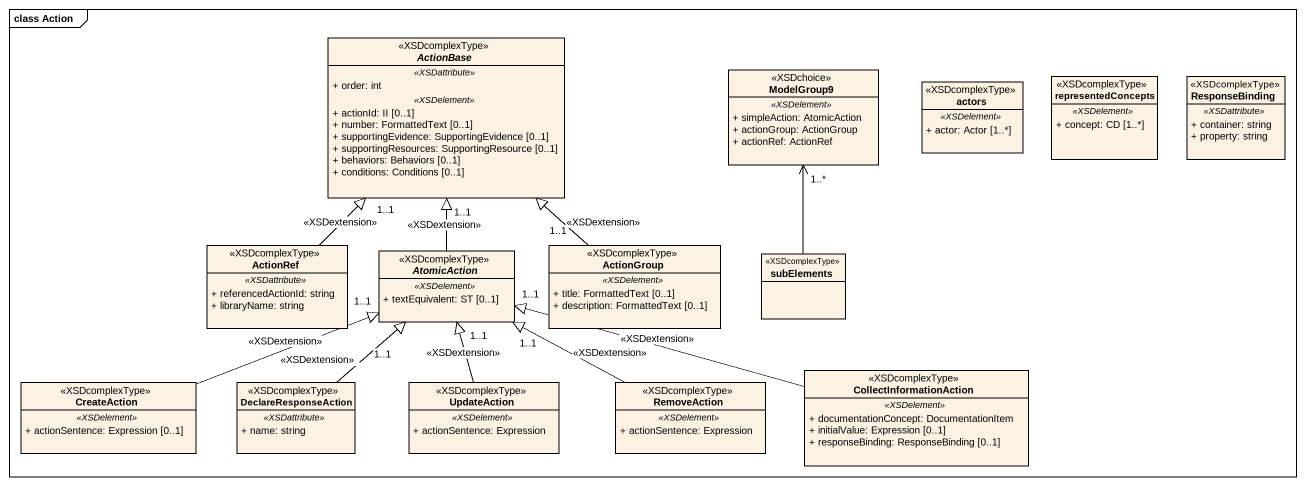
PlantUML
@startuml
mainframe class Action
hide circle
hide empty members
skinparam classAttributeIconSize 0
abstract class ActionBase <<XSDcomplexType>> {
  .. <<XSDattribute>> ..
  + order: int
  .. <<XSDelement>> ..
  + actionId: II [0..1]
  + number: FormattedText [0..1]
  + supportingEvidence: SupportingEvidence [0..1]
  + supportingResources: SupportingResource [0..1]
  + behaviors: Behaviors [0..1]
  + conditions: Conditions [0..1]
}
class ModelGroup9 <<XSDchoice>> {
  .. <<XSDelement>> ..
  + simpleAction: AtomicAction
  + actionGroup: ActionGroup
  + actionRef: ActionRef
}
class actors <<XSDcomplexType>> {
  .. <<XSDelement>> ..
  + actor: Actor [1..*]
}
class representedConcepts <<XSDcomplexType>> {
  .. <<XSDelement>> ..
  + concept: CD [1..*]
}
class ResponseBinding <<XSDcomplexType>> {
  .. <<XSDattribute>> ..
  + container: string
  + property: string
}
class ActionRef <<XSDcomplexType>> {
  .. <<XSDattribute>> ..
  + referencedActionId: string
  + libraryName: string
}
abstract class AtomicAction <<XSDcomplexType>> {
  .. <<XSDelement>> ..
  + textEquivalent: ST [0..1]
}
class ActionGroup <<XSDcomplexType>> {
  .. <<XSDelement>> ..
  + title: FormattedText [0..1]
  + description: FormattedText [0..1]
}
class subElements <<XSDcomplexType>>
class CreateAction <<XSDcomplexType>> {
  .. <<XSDelement>> ..
  + actionSentence: Expression [0..1]
}
class DeclareResponseAction <<XSDcomplexType>> {
  .. <<XSDattribute>> ..
  + name: string
}
class UpdateAction <<XSDcomplexType>> {
  .. <<XSDelement>> ..
  + actionSentence: Expression
}
class RemoveAction <<XSDcomplexType>> {
  .. <<XSDelement>> ..
  + actionSentence: Expression
}
class CollectInformationAction <<XSDcomplexType>> {
  .. <<XSDelement>> ..
  + documentationConcept: DocumentationItem
  + initialValue: Expression [0..1]
  + responseBinding: ResponseBinding [0..1]
}
ActionRef -up-|> "1..1" ActionBase : <<XSDextension>>
AtomicAction -up-|> "1..1" ActionBase : <<XSDextension>>
ActionGroup -up-|> "1..1" ActionBase : <<XSDextension>>
subElements -up-> "1..*" ModelGroup9
CreateAction -right-|> "1..1" AtomicAction : <<XSDextension>>
DeclareResponseAction -up-|> "1..1" AtomicAction : <<XSDextension>>
UpdateAction -up-|> "1..1" AtomicAction : <<XSDextension>>
RemoveAction -left-|> "1..1" AtomicAction : <<XSDextension>>
CollectInformationAction -left-|> "1..1" AtomicAction : <<XSDextension>>
@enduml
